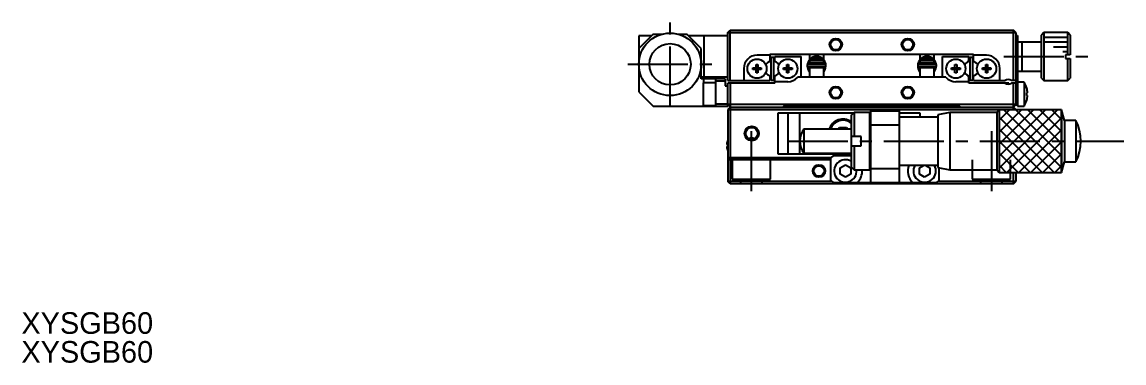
# Model space of a CAD drawing. Extents: x -27 to 394, y 3 to 263.
# Drawn here: x -26.6 to 202.8, y 2.9 to 73.9 of the extents above; entities that cross this region are included whole.
import ezdxf

# ---------------------------------------------------------------- set-up
doc = ezdxf.new("R2010")
doc.units = 0
doc.header["$LTSCALE"] = 10
doc.linetypes.add('CENTER', pattern=[2, 1.25, -0.25, 0.25, -0.25])
doc.linetypes.add('DASHED', pattern=[3.5, 2, -1.5])
doc.layers.get('0').update_dxf_attribs({"linetype": 'CONTINUOUS'})
doc.layers.add('CENTER', color=1, linetype='CENTER')
doc.styles.get("Standard").update_dxf_attribs({"font": 'FGP教科書体NT-M'})

msp = doc.modelspace()

# ---------------------------------------------------------------- linework, layer by layer
at = {"color": 7, "linetype": 'CONTINUOUS'}
for p, q in [((104.841275, 71.410007), (101.841275, 68.410007)), ((104.841275, 71.410007), (106.741279, 71.410007)), ((109.941271, 71.410007), (111.841275, 71.410007)), ((114.841275, 68.410007), (111.841275, 71.410007)), ((120.341275, 71.710007), (120.841275, 72.210007)), ((120.341275, 61.710007), (120.341275, 71.710007)), ((120.341275, 71.710007), (180.341275, 71.710007)), ((120.841275, 72.210007), (179.841275, 72.210007)), ((120.841275, 61.710007), (120.841275, 72.210007)), ((180.341275, 71.710007), (179.841275, 72.210007)), ((179.841275, 61.710007), (179.841275, 72.210007)), ((180.341275, 71.710007), (180.341275, 56.610007)), ((186.141275, 71.710007), (185.641275, 71.210007)), ((185.641275, 62.210007), (185.641275, 71.210007)), ((191.141275, 71.710007), (186.141275, 71.710007)), ((186.141275, 71.710007), (186.141275, 61.710007)), ((191.141275, 67.110007), (191.141275, 71.710007)), ((191.641275, 71.210007), (191.141275, 71.710007)), ((191.641275, 71.210007), (191.641275, 67.110007)), ((104.441275, 71.010007), (101.841275, 71.010007)), ((101.841275, 71.010007), (101.841275, 59.410007)), ((120.341275, 71.010007), (112.241275, 71.010007)), ((115.341275, 71.010007), (115.341275, 62.410007)), ((180.341275, 71.110007), (180.641275, 71.110007)), ((180.641275, 71.110007), (180.641275, 56.410007)), ((185.641275, 69.710007), (180.641275, 69.710007)), ((181.641275, 63.710007), (181.641275, 69.710007)), ((114.841275, 62.110007), (114.841275, 68.410007)), ((129.141275, 67.010007), (126.441275, 67.010007)), ((129.141275, 67.210007), (171.541275, 67.210007)), ((129.141275, 67.210007), (129.141275, 65.760813)), ((130.141275, 65.760813), (130.141275, 66.710007)), ((130.141275, 66.710007), (135.641275, 66.710007)), ((135.641275, 62.410007), (135.641275, 66.710007)), ((137.341275, 67.210007), (137.341275, 66.046432)), ((140.341275, 66.046066), (140.341275, 67.210007)), ((160.341275, 67.210007), (160.341275, 66.046432)), ((163.341275, 66.046066), (163.341275, 67.210007)), ((165.041275, 62.410007), (165.041275, 66.710007)), ((165.041275, 66.710007), (170.541275, 66.710007)), ((170.541275, 65.760813), (170.541275, 66.710007)), ((171.541275, 65.760813), (171.541275, 67.210007)), ((174.241275, 67.010007), (171.541275, 67.010007)), ((190.641275, 67.110007), (190.641275, 66.310007)), ((191.641275, 67.110007), (190.641275, 67.110007)), ((123.691275, 64.260007), (123.691275, 61.710007)), ((125.554914, 64.390007), (126.261275, 64.390007)), ((125.554914, 64.030007), (125.554914, 64.390007)), ((126.261275, 65.096369), (126.621275, 65.096369)), ((126.261275, 64.390007), (126.261275, 65.096369)), ((126.271648, 64.379635), (126.261275, 64.390007)), ((126.271648, 64.379635), (126.610903, 64.379635)), ((126.271648, 64.04038), (126.271648, 64.379635)), ((126.610903, 64.379635), (126.621275, 64.390007)), ((126.610903, 64.379635), (126.610903, 64.04038)), ((126.621275, 65.096369), (126.621275, 64.390007)), ((126.621275, 64.390007), (127.327637, 64.390007)), ((127.327637, 64.390007), (127.327637, 64.030007)), ((129.141275, 65.760813), (128.88118, 65.610647)), ((129.341275, 66.510007), (129.341275, 61.710007)), ((129.941275, 66.510007), (129.341275, 66.510007)), ((129.941275, 61.710007), (129.941275, 66.510007)), ((130.141275, 65.760813), (130.401371, 65.610647)), ((131.954914, 64.390007), (132.661275, 64.390007)), ((131.954914, 64.030007), (131.954914, 64.390007)), ((132.661275, 65.096369), (133.021275, 65.096369)), ((132.661275, 64.390007), (132.661275, 65.096369)), ((132.671648, 64.379635), (132.661275, 64.390007)), ((132.671648, 64.379635), (133.010903, 64.379635)), ((132.671648, 64.04038), (132.671648, 64.379635)), ((133.010903, 64.379635), (133.021275, 64.390007)), ((133.010903, 64.379635), (133.010903, 64.04038)), ((133.021275, 65.096369), (133.021275, 64.390007)), ((133.021275, 64.390007), (133.727637, 64.390007)), ((133.727637, 64.390007), (133.727637, 64.030007)), ((140.591275, 65.005007), (137.091275, 65.005007)), ((137.091275, 64.615007), (140.591275, 64.615007)), ((137.340163, 64.398199), (137.297586, 64.614965)), ((137.297909, 65.005063), (137.405721, 65.410168)), ((137.341275, 65.910007), (137.341275, 65.410007)), ((140.341275, 65.910007), (137.341275, 65.910007)), ((140.341275, 65.410007), (137.341275, 65.410007)), ((137.341275, 65.221844), (137.341275, 65.210007)), ((137.341275, 65.210007), (137.841275, 65.210007)), ((137.341275, 64.410007), (137.341275, 62.410007)), ((140.341275, 64.410007), (137.341275, 64.410007)), ((137.399274, 65.910007), (137.92842, 66.410007)), ((137.403448, 64.410033), (137.406982, 64.419849)), ((137.406982, 64.419849), (137.412696, 64.433807)), ((137.412696, 64.433807), (137.419108, 64.447456)), ((137.419108, 64.447456), (137.426202, 64.460761)), ((137.426202, 64.460761), (137.433956, 64.47369)), ((137.433956, 64.47369), (137.442349, 64.48621)), ((137.442349, 64.48621), (137.451359, 64.498291)), ((137.451359, 64.498291), (137.46096, 64.509904)), ((137.46096, 64.509904), (137.471126, 64.521021)), ((137.471126, 64.521021), (137.481831, 64.531616)), ((137.481831, 64.531616), (137.493047, 64.541664)), ((137.493047, 64.541664), (137.504744, 64.551143)), ((137.504744, 64.551143), (137.516892, 64.560031)), ((137.516892, 64.560031), (137.529461, 64.568308)), ((137.529461, 64.568308), (137.542419, 64.575955)), ((137.542419, 64.575955), (137.555733, 64.582957)), ((137.555733, 64.582957), (137.569372, 64.589298)), ((137.569372, 64.589298), (137.583302, 64.594965)), ((137.583302, 64.594965), (137.597488, 64.599945)), ((137.597488, 64.599945), (137.611898, 64.604228)), ((137.611898, 64.604228), (137.626496, 64.607805)), ((137.626496, 64.607805), (137.641248, 64.610669)), ((137.641248, 64.610669), (137.65612, 64.612814)), ((137.65612, 64.612814), (137.671075, 64.614236)), ((137.671075, 64.614236), (137.68608, 64.614932)), ((137.68608, 64.614932), (137.692775, 64.615007)), ((137.841275, 65.410007), (137.841275, 65.005007)), ((137.841275, 64.615007), (137.841275, 64.410007)), ((137.921175, 66.410007), (139.761376, 66.410007)), ((139.761376, 66.410007), (140.290522, 65.910007)), ((139.841275, 65.005007), (139.841275, 65.410007)), ((139.841275, 65.210007), (140.341275, 65.210007)), ((139.841275, 64.410007), (139.841275, 64.615007)), ((139.989776, 64.615007), (140.004001, 64.614674)), ((140.004001, 64.614674), (140.018981, 64.613614)), ((140.018981, 64.613614), (140.033891, 64.61183)), ((140.033891, 64.61183), (140.048694, 64.609327)), ((140.048694, 64.609327), (140.063358, 64.60611)), ((140.063358, 64.60611), (140.077846, 64.602185)), ((140.077846, 64.602185), (140.092125, 64.597563)), ((140.092125, 64.597563), (140.106162, 64.592252)), ((140.106162, 64.592252), (140.119923, 64.586264)), ((140.119923, 64.586264), (140.133374, 64.579613)), ((140.133374, 64.579613), (140.146485, 64.572313)), ((140.146485, 64.572313), (140.159222, 64.56438)), ((140.159222, 64.56438), (140.171556, 64.555831)), ((140.171556, 64.555831), (140.183455, 64.546686)), ((140.183455, 64.546686), (140.194889, 64.536965)), ((140.194889, 64.536965), (140.205831, 64.526689)), ((140.205831, 64.526689), (140.216251, 64.515882)), ((140.216251, 64.515882), (140.226124, 64.504569)), ((140.226124, 64.504569), (140.235423, 64.492776)), ((140.235423, 64.492776), (140.244123, 64.48053)), ((140.244123, 64.48053), (140.252201, 64.467861)), ((140.252201, 64.467861), (140.259635, 64.454798)), ((140.259635, 64.454798), (140.266404, 64.441374)), ((140.266404, 64.441374), (140.272489, 64.427621)), ((140.272489, 64.427621), (140.277873, 64.413574)), ((140.276495, 65.410162), (140.384957, 65.00503)), ((140.277873, 64.413574), (140.279104, 64.410029)), ((140.341275, 65.410007), (140.341275, 65.910007)), ((140.341275, 65.210007), (140.341275, 65.22168)), ((140.341275, 62.410007), (140.341275, 64.410007)), ((140.618592, 64.608896), (140.6149, 64.616555)), ((140.63252, 64.577549), (140.618592, 64.608896)), ((140.625906, 64.039086), (140.784931, 64.782418)), ((140.644862, 64.545559), (140.63252, 64.577549)), ((140.655589, 64.513004), (140.644862, 64.545559)), ((140.664675, 64.479964), (140.655589, 64.513004)), ((140.672097, 64.44652), (140.664675, 64.479964)), ((140.677839, 64.412754), (140.672097, 64.44652)), ((140.676499, 64.208036), (140.680992, 64.241991)), ((140.681886, 64.378748), (140.677839, 64.412754)), ((140.680992, 64.241991), (140.683781, 64.276123)), ((140.684229, 64.344585), (140.681886, 64.378748)), ((140.683781, 64.276123), (140.684861, 64.310349)), ((140.684861, 64.310349), (140.684229, 64.344585)), ((163.591275, 65.005007), (160.091275, 65.005007)), ((160.091275, 64.615007), (163.591275, 64.615007)), ((160.340163, 64.398199), (160.297586, 64.614965)), ((160.297909, 65.005063), (160.405721, 65.410168)), ((160.341275, 65.910007), (160.341275, 65.410007)), ((163.341275, 65.910007), (160.341275, 65.910007)), ((163.341275, 65.410007), (160.341275, 65.410007)), ((160.341275, 65.221844), (160.341275, 65.210007)), ((160.341275, 65.210007), (160.841275, 65.210007)), ((160.341275, 64.410007), (160.341275, 62.410007)), ((163.341275, 64.410007), (160.341275, 64.410007)), ((160.399274, 65.910007), (160.92842, 66.410007)), ((160.403448, 64.410033), (160.406982, 64.419849)), ((160.406982, 64.419849), (160.412696, 64.433807)), ((160.412696, 64.433807), (160.419108, 64.447456)), ((160.419108, 64.447456), (160.426202, 64.460761)), ((160.426202, 64.460761), (160.433956, 64.47369)), ((160.433956, 64.47369), (160.442349, 64.48621)), ((160.442349, 64.48621), (160.451359, 64.498291)), ((160.451359, 64.498291), (160.46096, 64.509904)), ((160.46096, 64.509904), (160.471126, 64.521021)), ((160.471126, 64.521021), (160.481831, 64.531616)), ((160.481831, 64.531616), (160.493047, 64.541664)), ((160.493047, 64.541664), (160.504744, 64.551143)), ((160.504744, 64.551143), (160.516892, 64.560031)), ((160.516892, 64.560031), (160.529461, 64.568308)), ((160.529461, 64.568308), (160.542419, 64.575955)), ((160.542419, 64.575955), (160.555733, 64.582957)), ((160.555733, 64.582957), (160.569372, 64.589298)), ((160.569372, 64.589298), (160.583302, 64.594965)), ((160.583302, 64.594965), (160.597488, 64.599945)), ((160.597488, 64.599945), (160.611898, 64.604228)), ((160.611898, 64.604228), (160.626496, 64.607805)), ((160.626496, 64.607805), (160.641248, 64.610669)), ((160.641248, 64.610669), (160.65612, 64.612814)), ((160.65612, 64.612814), (160.671075, 64.614236)), ((160.671075, 64.614236), (160.68608, 64.614932)), ((160.68608, 64.614932), (160.692775, 64.615007)), ((160.841275, 65.410007), (160.841275, 65.005007)), ((160.841275, 64.615007), (160.841275, 64.410007)), ((160.921175, 66.410007), (162.761376, 66.410007)), ((162.761376, 66.410007), (163.290522, 65.910007)), ((162.841275, 65.005007), (162.841275, 65.410007)), ((162.841275, 65.210007), (163.341275, 65.210007)), ((162.841275, 64.410007), (162.841275, 64.615007)), ((162.989776, 64.615007), (163.004001, 64.614674)), ((163.004001, 64.614674), (163.018981, 64.613614)), ((163.018981, 64.613614), (163.033891, 64.61183)), ((163.033891, 64.61183), (163.048694, 64.609327)), ((163.048694, 64.609327), (163.063358, 64.60611)), ((163.063358, 64.60611), (163.077846, 64.602185)), ((163.077846, 64.602185), (163.092125, 64.597563)), ((163.092125, 64.597563), (163.106162, 64.592252)), ((163.106162, 64.592252), (163.119923, 64.586264)), ((163.119923, 64.586264), (163.133374, 64.579613)), ((163.133374, 64.579613), (163.146485, 64.572313)), ((163.146485, 64.572313), (163.159222, 64.56438)), ((163.159222, 64.56438), (163.171556, 64.555831)), ((163.171556, 64.555831), (163.183455, 64.546686)), ((163.183455, 64.546686), (163.194889, 64.536965)), ((163.194889, 64.536965), (163.205831, 64.526689)), ((163.205831, 64.526689), (163.216251, 64.515882)), ((163.216251, 64.515882), (163.226124, 64.504569)), ((163.226124, 64.504569), (163.235423, 64.492776)), ((163.235423, 64.492776), (163.244123, 64.48053)), ((163.244123, 64.48053), (163.252201, 64.467861)), ((163.252201, 64.467861), (163.259635, 64.454798)), ((163.259635, 64.454798), (163.266404, 64.441374)), ((163.266404, 64.441374), (163.272489, 64.427621)), ((163.272489, 64.427621), (163.277873, 64.413574)), ((163.276495, 65.410162), (163.384957, 65.00503)), ((163.277873, 64.413574), (163.279104, 64.410029)), ((163.341275, 65.410007), (163.341275, 65.910007)), ((163.341275, 65.210007), (163.341275, 65.22168)), ((163.341275, 62.410007), (163.341275, 64.410007)), ((163.618592, 64.608896), (163.6149, 64.616555)), ((163.616039, 64.016615), (163.784931, 64.782418)), ((163.63252, 64.577549), (163.618592, 64.608896)), ((163.644862, 64.545559), (163.63252, 64.577549)), ((163.655589, 64.513004), (163.644862, 64.545559)), ((163.664675, 64.479964), (163.655589, 64.513004)), ((163.672097, 64.44652), (163.664675, 64.479964)), ((163.677839, 64.412754), (163.672097, 64.44652)), ((163.676499, 64.208036), (163.680992, 64.241991)), ((163.681886, 64.378748), (163.677839, 64.412754)), ((163.680992, 64.241991), (163.683781, 64.276123)), ((163.684229, 64.344585), (163.681886, 64.378748)), ((163.683781, 64.276123), (163.684861, 64.310349)), ((163.684861, 64.310349), (163.684229, 64.344585)), ((166.954914, 64.390007), (167.661275, 64.390007)), ((166.954914, 64.030007), (166.954914, 64.390007)), ((167.661275, 65.096369), (168.021275, 65.096369)), ((167.661275, 64.390007), (167.661275, 65.096369)), ((167.671648, 64.379635), (167.661275, 64.390007)), ((167.671648, 64.379635), (168.010903, 64.379635)), ((167.671648, 64.04038), (167.671648, 64.379635)), ((168.010903, 64.379635), (168.021275, 64.390007)), ((168.010903, 64.379635), (168.010903, 64.04038)), ((168.021275, 65.096369), (168.021275, 64.390007)), ((168.021275, 64.390007), (168.727637, 64.390007)), ((168.727637, 64.390007), (168.727637, 64.030007)), ((170.541275, 65.760813), (170.28118, 65.610647)), ((170.741275, 66.510007), (170.741275, 61.710007)), ((171.341275, 66.510007), (170.741275, 66.510007)), ((171.341275, 61.710007), (171.341275, 66.510007)), ((171.541275, 65.760813), (171.801371, 65.610647)), ((173.354914, 64.390007), (174.061275, 64.390007)), ((173.354914, 64.030007), (173.354914, 64.390007)), ((174.061275, 65.096369), (174.421275, 65.096369)), ((174.061275, 64.390007), (174.061275, 65.096369)), ((174.071648, 64.379635), (174.061275, 64.390007)), ((174.071648, 64.379635), (174.410903, 64.379635)), ((174.071648, 64.04038), (174.071648, 64.379635)), ((174.410903, 64.379635), (174.421275, 64.390007)), ((174.410903, 64.379635), (174.410903, 64.04038)), ((174.421275, 65.096369), (174.421275, 64.390007)), ((174.421275, 64.390007), (175.127637, 64.390007)), ((175.127637, 64.390007), (175.127637, 64.030007)), ((176.991275, 61.710007), (176.991275, 64.260007)), ((190.641275, 66.310007), (191.641275, 66.310007)), ((191.141275, 61.710007), (191.141275, 66.310007)), ((191.641275, 66.310007), (191.641275, 62.210007)), ((120.341275, 62.410007), (114.841275, 62.410007)), ((119.841275, 62.110007), (114.841275, 62.110007)), ((115.341275, 61.260007), (115.341275, 62.110007)), ((117.841275, 62.069744), (115.341275, 62.069744)), ((117.841275, 56.410007), (117.841275, 62.110007)), ((119.841275, 62.110007), (119.841275, 60.610007)), ((126.261275, 64.030007), (125.554914, 64.030007)), ((126.271648, 64.04038), (126.261275, 64.030007)), ((126.261275, 63.323646), (126.261275, 64.030007)), ((126.621275, 63.323646), (126.261275, 63.323646)), ((126.610903, 64.04038), (126.271648, 64.04038)), ((126.610903, 64.04038), (126.621275, 64.030007)), ((126.621275, 64.030007), (126.621275, 63.323646)), ((127.327637, 64.030007), (126.621275, 64.030007)), ((128.88118, 62.809368), (129.141275, 62.659202)), ((129.141275, 62.659202), (129.141275, 61.710007)), ((130.401371, 62.809368), (130.141275, 62.659202)), ((130.141275, 61.210007), (130.141275, 62.659202)), ((132.661275, 64.030007), (131.954914, 64.030007)), ((132.671648, 64.04038), (132.661275, 64.030007)), ((132.661275, 63.323646), (132.661275, 64.030007)), ((133.021275, 63.323646), (132.661275, 63.323646)), ((133.010903, 64.04038), (132.671648, 64.04038)), ((133.010903, 64.04038), (133.021275, 64.030007)), ((133.021275, 64.030007), (133.021275, 63.323646)), ((133.727637, 64.030007), (133.021275, 64.030007)), ((165.762213, 62.410007), (134.920338, 62.410007)), ((137.030235, 64.102981), (137.052835, 64.045476)), ((137.030837, 64.104265), (137.031137, 64.103336)), ((137.053079, 64.049367), (137.05255, 64.046827)), ((137.05255, 64.046827), (137.053314, 64.047147)), ((137.052835, 64.045476), (137.05255, 64.046827)), ((137.053258, 64.044747), (137.052835, 64.045476)), ((140.624938, 64.03682), (140.341251, 64.134965)), ((140.352915, 64.139346), (140.341275, 64.145495)), ((140.341398, 63.573976), (140.628857, 64.045921)), ((140.365168, 64.133088), (140.352915, 64.139346)), ((140.377956, 64.126761), (140.365168, 64.133088)), ((140.391199, 64.120405), (140.377956, 64.126761)), ((140.404813, 64.114059), (140.391199, 64.120405)), ((140.418714, 64.107764), (140.404813, 64.114059)), ((140.432815, 64.101559), (140.418714, 64.107764)), ((140.447025, 64.095483), (140.432815, 64.101559)), ((140.461257, 64.089574), (140.447025, 64.095483)), ((140.47542, 64.083869), (140.461257, 64.089574)), ((140.489427, 64.078405), (140.47542, 64.083869)), ((140.503188, 64.073215), (140.489427, 64.078405)), ((140.516618, 64.068331), (140.503188, 64.073215)), ((140.529631, 64.063786), (140.516618, 64.068331)), ((140.542147, 64.059607), (140.529631, 64.063786)), ((140.554087, 64.055821), (140.542147, 64.059607)), ((140.565375, 64.05245), (140.554087, 64.055821)), ((140.575941, 64.049518), (140.565375, 64.05245)), ((140.585718, 64.047041), (140.575941, 64.049518)), ((140.594646, 64.045035), (140.585718, 64.047041)), ((140.602667, 64.043514), (140.594646, 64.045035)), ((140.609732, 64.042486), (140.602667, 64.043514)), ((140.615795, 64.041959), (140.609732, 64.042486)), ((140.62082, 64.041935), (140.615795, 64.041959)), ((140.616039, 64.016615), (140.625906, 64.039086)), ((140.624775, 64.042414), (140.62082, 64.041935)), ((140.624361, 64.042511), (140.624938, 64.03682)), ((140.627633, 64.043394), (140.624775, 64.042414)), ((140.629379, 64.044868), (140.627633, 64.043394)), ((140.63, 64.046827), (140.629379, 64.044868)), ((140.629715, 64.045476), (140.641769, 64.075643)), ((140.641769, 64.075643), (140.652928, 64.108063)), ((140.652928, 64.108063), (140.662451, 64.14099)), ((140.662451, 64.14099), (140.670314, 64.174341)), ((140.670314, 64.174341), (140.676499, 64.208036)), ((160.030235, 64.102981), (160.052835, 64.045476)), ((160.030837, 64.104265), (160.031137, 64.103336)), ((160.053079, 64.049367), (160.05255, 64.046827)), ((160.05255, 64.046827), (160.053314, 64.047147)), ((160.052835, 64.045476), (160.05255, 64.046827)), ((160.053258, 64.044747), (160.052835, 64.045476)), ((163.624938, 64.03682), (163.341251, 64.134965)), ((163.352915, 64.139346), (163.341275, 64.145495)), ((163.341398, 63.573976), (163.628857, 64.045921)), ((163.365168, 64.133088), (163.352915, 64.139346)), ((163.377956, 64.126761), (163.365168, 64.133088)), ((163.391199, 64.120405), (163.377956, 64.126761)), ((163.404813, 64.114059), (163.391199, 64.120405)), ((163.418714, 64.107764), (163.404813, 64.114059)), ((163.432815, 64.101559), (163.418714, 64.107764)), ((163.447025, 64.095483), (163.432815, 64.101559)), ((163.461257, 64.089574), (163.447025, 64.095483)), ((163.47542, 64.083869), (163.461257, 64.089574)), ((163.489427, 64.078405), (163.47542, 64.083869)), ((163.503188, 64.073215), (163.489427, 64.078405)), ((163.516618, 64.068331), (163.503188, 64.073215)), ((163.529631, 64.063786), (163.516618, 64.068331)), ((163.542147, 64.059607), (163.529631, 64.063786)), ((163.554087, 64.055821), (163.542147, 64.059607)), ((163.565375, 64.05245), (163.554087, 64.055821)), ((163.575941, 64.049518), (163.565375, 64.05245)), ((163.585718, 64.047041), (163.575941, 64.049518)), ((163.594646, 64.045035), (163.585718, 64.047041)), ((163.602667, 64.043514), (163.594646, 64.045035)), ((163.609732, 64.042486), (163.602667, 64.043514)), ((163.615795, 64.041959), (163.609732, 64.042486)), ((163.62082, 64.041935), (163.615795, 64.041959)), ((163.624775, 64.042414), (163.62082, 64.041935)), ((163.624361, 64.042511), (163.624938, 64.03682)), ((163.627633, 64.043394), (163.624775, 64.042414)), ((163.629379, 64.044868), (163.627633, 64.043394)), ((163.63, 64.046827), (163.629379, 64.044868)), ((163.629715, 64.045476), (163.641769, 64.075643)), ((163.641769, 64.075643), (163.652928, 64.108063)), ((163.652928, 64.108063), (163.662451, 64.14099)), ((163.662451, 64.14099), (163.670314, 64.174341)), ((163.670314, 64.174341), (163.676499, 64.208036)), ((167.661275, 64.030007), (166.954914, 64.030007)), ((167.671648, 64.04038), (167.661275, 64.030007)), ((167.661275, 63.323646), (167.661275, 64.030007)), ((168.021275, 63.323646), (167.661275, 63.323646)), ((168.010903, 64.04038), (167.671648, 64.04038)), ((168.010903, 64.04038), (168.021275, 64.030007)), ((168.021275, 64.030007), (168.021275, 63.323646)), ((168.727637, 64.030007), (168.021275, 64.030007)), ((170.28118, 62.809368), (170.541275, 62.659202)), ((170.541275, 61.210007), (170.541275, 62.659202)), ((171.801371, 62.809368), (171.541275, 62.659202)), ((171.541275, 61.710007), (171.541275, 62.659202)), ((174.061275, 64.030007), (173.354914, 64.030007)), ((174.071648, 64.04038), (174.061275, 64.030007)), ((174.061275, 63.323646), (174.061275, 64.030007)), ((174.421275, 63.323646), (174.061275, 63.323646)), ((174.410903, 64.04038), (174.071648, 64.04038)), ((174.410903, 64.04038), (174.421275, 64.030007)), ((174.421275, 64.030007), (174.421275, 63.323646)), ((175.127637, 64.030007), (174.421275, 64.030007)), ((180.641275, 63.710007), (185.641275, 63.710007)), ((185.641275, 62.210007), (186.141275, 61.710007)), ((191.141275, 61.710007), (191.641275, 62.210007)), ((117.841275, 61.260007), (115.241275, 61.260007)), ((115.241275, 61.260007), (115.241275, 56.560007)), ((119.841275, 61.610007), (117.841275, 61.610007)), ((119.841275, 60.610007), (120.341275, 60.610007)), ((120.341275, 61.710007), (129.141275, 61.710007)), ((130.141275, 61.210007), (120.341275, 61.210007)), ((120.341275, 56.410007), (120.341275, 61.210007)), ((120.841275, 61.210007), (120.841275, 45.710007)), ((129.941275, 61.710007), (129.341275, 61.710007)), ((132.841275, 61.460007), (130.141275, 61.460007)), ((170.541275, 61.460007), (167.841275, 61.460007)), ((178.841275, 61.210007), (170.541275, 61.210007)), ((171.341275, 61.710007), (170.741275, 61.710007)), ((171.541275, 61.710007), (178.079838, 61.710007)), ((178.841275, 60.96502), (178.841275, 61.210007)), ((180.341275, 61.710007), (179.402713, 61.710007)), ((180.341275, 61.210007), (179.402713, 61.210007)), ((179.841275, 55.610006), (179.841275, 61.210007)), ((182.032933, 61.410007), (180.641275, 61.410007)), ((182.032933, 61.410007), (182.032933, 56.410007)), ((182.603856, 60.168597), (182.610711, 60.17194)), ((186.141275, 61.710007), (191.141275, 61.710007)), ((101.841275, 59.410007), (104.841275, 56.410007)), ((182.603856, 59.170007), (182.776228, 59.170007)), ((182.603856, 58.650007), (182.603856, 59.170007)), ((182.776228, 58.650007), (182.603856, 58.650007)), ((182.610711, 57.648074), (182.603856, 57.651418)), ((104.841275, 56.410007), (120.341275, 56.410007)), ((115.241275, 56.560007), (117.841275, 56.560007)), ((115.341275, 56.410007), (115.341275, 56.560007)), ((115.341275, 56.479186), (117.841275, 56.479186)), ((117.841275, 56.910007), (120.341275, 56.910007)), ((120.841275, 56.210007), (120.341275, 56.710007)), ((180.341275, 56.710007), (120.341275, 56.710007)), ((120.841275, 56.210007), (120.341275, 55.710007)), ((120.341275, 55.710007), (120.341275, 40.710007)), ((120.341275, 55.710007), (180.341275, 55.710007)), ((120.841275, 56.210007), (179.841275, 56.210007)), ((131.841275, 56.210007), (132.191275, 56.560007)), ((132.191275, 56.560007), (168.491275, 56.560007)), ((146.641275, 55.110007), (146.141275, 54.610007)), ((146.641275, 55.110007), (146.641275, 50.110007)), ((149.941275, 55.110007), (146.641275, 55.110007)), ((150.141275, 54.910007), (149.941275, 55.110007)), ((149.941275, 43.110007), (149.941275, 55.110007)), ((150.141275, 55.410007), (156.041275, 55.410007)), ((150.141275, 40.410007), (150.141275, 55.410007)), ((156.041275, 55.410007), (156.041275, 40.410007)), ((166.591274, 55.110003), (164.091275, 54.610004)), ((166.591274, 55.110003), (166.591274, 43.110011)), ((176.341279, 55.110003), (166.591274, 55.110003)), ((168.491275, 56.560007), (168.841275, 56.210007)), ((176.841281, 55.610006), (176.341279, 55.110003)), ((176.341279, 55.110003), (176.341279, 43.110011)), ((176.841281, 55.610006), (176.841281, 42.610008)), ((189.841282, 55.610006), (176.841281, 55.610006)), ((189.841282, 55.610006), (176.841281, 55.610006)), ((176.841281, 55.610006), (176.841281, 42.610008)), ((180.341275, 56.710007), (179.841275, 56.210007)), ((180.341275, 55.710007), (179.841275, 56.210007)), ((180.641275, 56.610007), (180.341275, 56.610007)), ((180.341275, 55.710007), (180.341275, 55.610006)), ((180.641275, 56.410007), (182.032933, 56.410007)), ((189.841282, 55.610006), (189.841282, 42.610008)), ((190.43077, 53.410007), (189.841282, 55.610006)), ((189.841282, 42.610008), (189.841282, 55.610006)), ((130.841275, 46.410007), (130.841275, 55.010007)), ((130.841275, 55.010007), (146.541275, 55.010007)), ((132.841275, 55.010007), (132.841275, 46.410007)), ((135.341275, 46.410007), (135.341275, 55.010007)), ((146.041275, 53.860007), (146.041275, 44.360007)), ((146.141275, 53.860007), (146.041275, 53.860007)), ((146.141275, 50.110007), (146.141275, 54.610007)), ((150.041275, 55.010007), (150.141275, 55.010007)), ((156.041275, 55.010007), (160.341275, 55.010007)), ((164.091275, 54.110007), (156.041275, 54.110007)), ((160.341275, 55.010007), (160.341275, 54.110007)), ((164.091275, 54.610004), (164.091275, 43.61001)), ((190.43077, 53.410007), (190.43077, 44.810007)), ((192.841281, 53.410007), (190.43077, 53.410007)), ((192.841281, 53.410007), (192.841281, 44.810007)), ((136.218784, 51.610003), (136.218784, 46.610011)), ((146.041275, 51.610003), (136.218784, 51.610003)), ((143.417513, 51.610003), (143.619588, 51.960007)), ((143.619588, 51.960007), (145.062963, 51.960007)), ((145.062963, 51.960007), (145.265038, 51.610003)), ((156.041275, 52.410007), (150.141275, 52.410007)), ((120.151416, 48.390007), (120.271754, 48.390007)), ((120.267131, 49.098623), (120.271754, 49.096369)), ((120.271754, 48.390007), (120.271754, 48.030007)), ((124.653889, 49.665977), (124.767748, 49.692057)), ((125.886342, 49.696667), (126.028662, 49.665977)), ((148.141275, 50.110007), (146.141275, 50.110007)), ((148.141275, 48.110007), (148.141275, 50.110007)), ((120.271754, 48.030007), (120.151416, 48.030007)), ((120.271754, 47.323646), (120.267131, 47.321391)), ((146.041275, 46.410007), (130.841275, 46.410007)), ((136.218784, 46.610011), (146.041275, 46.610011)), ((142.341275, 46.110007), (141.841275, 45.610007)), ((142.341275, 46.110007), (146.041275, 46.110007)), ((146.141275, 43.610007), (146.141275, 48.110007)), ((146.141275, 48.110007), (148.141275, 48.110007)), ((146.641275, 48.110007), (146.641275, 43.110007)), ((120.341275, 45.710007), (141.941275, 45.710007)), ((121.741275, 45.460007), (120.341275, 45.460007)), ((141.841275, 45.210007), (120.341275, 45.210007)), ((120.841275, 45.210007), (120.841275, 40.210007)), ((121.741275, 45.460007), (121.741275, 45.710007)), ((141.841275, 40.910007), (141.841275, 45.610007)), ((143.741275, 43.545093), (144.841275, 44.180178)), ((144.841275, 44.180178), (145.941275, 43.545093)), ((146.041275, 44.360007), (146.141275, 44.360007)), ((146.141275, 43.610007), (146.641275, 43.110007)), ((156.041275, 44.110007), (164.091275, 44.110007)), ((160.241275, 43.545093), (161.219736, 44.110007)), ((161.462814, 44.110007), (162.441275, 43.545093)), ((164.091275, 43.61001), (166.591274, 43.110011)), ((189.841282, 42.610008), (190.43077, 44.810007)), ((190.43077, 44.810007), (192.841281, 44.810007)), ((143.741275, 42.274922), (143.741275, 43.545093)), ((144.841275, 41.639837), (143.741275, 42.274922)), ((145.941275, 42.274922), (144.841275, 41.639837)), ((145.941275, 43.545093), (145.941275, 42.274922)), ((146.641275, 43.110007), (149.941275, 43.110007)), ((149.941275, 43.110007), (150.141275, 43.310007)), ((150.141275, 43.410007), (156.041275, 43.410007)), ((160.241275, 42.274922), (160.241275, 43.545093)), ((161.341275, 41.639837), (160.241275, 42.274922)), ((162.441275, 42.274922), (161.341275, 41.639837)), ((162.441275, 43.545093), (162.441275, 42.274922)), ((164.341275, 40.910007), (164.341275, 43.560011)), ((166.591274, 43.110011), (176.341279, 43.110011)), ((176.341279, 43.110011), (176.841281, 42.610008)), ((176.841281, 42.610008), (189.841282, 42.610008)), ((176.841281, 42.610008), (189.841282, 42.610008)), ((179.841275, 40.210007), (179.841275, 42.610008)), ((180.341275, 42.610008), (180.341275, 40.710007)), ((120.841275, 40.210007), (120.341275, 40.710007)), ((142.041275, 40.710007), (120.341275, 40.710007)), ((179.841275, 40.210007), (120.841275, 40.210007)), ((141.841275, 40.910007), (142.341275, 40.410007)), ((163.841275, 40.410007), (142.341275, 40.410007)), ((147.359431, 40.479186), (147.388803, 40.410007)), ((158.793748, 40.410007), (158.82312, 40.479186)), ((163.841275, 40.410007), (164.341275, 40.910007)), ((180.341275, 40.710007), (164.141275, 40.710007)), ((179.841275, 40.210007), (180.341275, 40.710007))]:
    msp.add_line(p, q, dxfattribs=at)
at = {"color": 3, "linetype": 'CONTINUOUS'}
for p, q in [((191.141275, 70.710007), (186.141275, 70.710007)), ((191.141275, 69.710007), (186.141275, 69.710007)), ((191.141275, 68.710007), (188.141275, 68.710007)), ((191.141275, 67.710007), (190.141275, 67.710007)), ((176.841281, 53.472553), (178.978735, 55.610006)), ((176.841281, 50.972553), (181.478735, 55.610006)), ((176.841281, 48.472553), (183.978735, 55.610006)), ((176.841281, 45.972553), (186.478735, 55.610006)), ((176.841281, 43.472553), (188.978735, 55.610006)), ((177.838707, 55.610006), (189.841282, 43.607431)), ((180.338707, 55.610006), (189.841282, 46.107431)), ((182.838707, 55.610006), (189.841282, 48.607431)), ((185.338707, 55.610006), (189.841282, 51.107431)), ((187.838707, 55.610006), (189.841282, 53.607431)), ((176.841281, 54.107432), (188.338705, 42.610008)), ((178.478737, 42.610008), (189.841282, 53.972554)), ((176.841281, 51.607432), (185.838705, 42.610008)), ((180.978737, 42.610008), (189.841282, 51.472554)), ((176.841281, 49.107432), (183.338705, 42.610008)), ((183.478737, 42.610008), (189.841282, 48.972554)), ((176.841281, 46.607432), (180.838705, 42.610008)), ((185.978737, 42.610008), (189.841282, 46.472554)), ((176.841281, 44.107432), (178.338705, 42.610008)), ((188.478737, 42.610008), (189.841282, 43.972554))]:
    msp.add_line(p, q, dxfattribs=at)
at = {"color": 3, "linetype": 'DASHED'}
for p, q in [((121.241275, 45.210007), (121.241275, 41.210007)), ((129.241275, 41.210007), (129.241275, 45.210007)), ((171.241275, 45.210007), (171.241275, 41.210007)), ((179.241275, 41.210007), (179.241275, 45.210007)), ((121.241275, 41.210007), (129.241275, 41.210007)), ((122.991275, 41.210007), (122.991275, 40.210007)), ((127.491275, 40.210007), (127.491275, 41.210007)), ((171.241275, 41.210007), (179.241275, 41.210007)), ((172.991275, 41.210007), (172.991275, 40.210007)), ((177.491275, 40.210007), (177.491275, 41.210007))]:
    msp.add_line(p, q, dxfattribs=at)
at = {"color": 7, "linetype": 'CONTINUOUS'}
for centre, radius in [((108.341275, 65.110007), 6.499999), ((108.341275, 65.110007), 4.3), ((142.841275, 69.210007), 1.075), ((157.841275, 69.210007), 1.075), ((126.441275, 64.210007), 2), ((132.841275, 64.210007), 2), ((167.841275, 64.210007), 2), ((174.241275, 64.210007), 2), ((142.841275, 59.210007), 1.075), ((157.841275, 59.210007), 1.075), ((125.341275, 50.710007), 1.25), ((139.341275, 42.910007), 1.075)]:
    msp.add_circle(centre, radius, dxfattribs=at)
at = {"color": 3, "linetype": 'CONTINUOUS'}
for centre, radius in [((142.841275, 69.210007), 1.3), ((157.841275, 69.210007), 1.3), ((142.841275, 59.210007), 1.3), ((157.841275, 59.210007), 1.3), ((125.341275, 50.710007), 1.5), ((139.341275, 42.910007), 1.3)]:
    msp.add_circle(centre, radius, dxfattribs=at)
at = {"color": 7, "linetype": 'CONTINUOUS'}
for centre, radius, start, end in [((126.441275, 64.260007), 2.75, 90, 180), ((138.84132, 64.810056), 1.943868, 0.672315, 179.257985), ((161.84132, 64.810056), 1.943868, 0.672315, 179.257985), ((174.241275, 64.260007), 2.75, 0, 90), ((129.75618, 64.095103), 1.75, 120, 148.118467), ((129.641274, 64.210007), 1.5875, 100.893016, 149.566737), ((129.641274, 64.210007), 1.5875, 30.433182, 79.10691), ((129.526371, 64.095103), 1.75, 31.881533, 60), ((137.091275, 64.810007), 0.195, 90, 270), ((138.846347, 64.81172), 1.94898, 180.774434, 219.429122), ((140.591275, 64.810007), 0.195, 270, 90), ((160.091275, 64.810007), 0.195, 90, 270), ((161.846347, 64.81172), 1.94898, 180.774434, 219.429122), ((163.591275, 64.810007), 0.195, 270, 90), ((171.15618, 64.095103), 1.75, 120, 148.118467), ((171.041274, 64.210007), 1.5875, 100.893016, 149.566737), ((171.041274, 64.210007), 1.5875, 30.433182, 79.10691), ((170.926371, 64.095103), 1.75, 31.881533, 60), ((129.75618, 64.324912), 1.75, 211.881533, 240), ((129.641274, 64.210007), 1.5875, 210.433263, 259.106984), ((129.641274, 64.210007), 1.5875, 280.89309, 329.566818), ((129.526371, 64.324912), 1.75, 300, 328.118467), ((132.841275, 64.210007), 2.75, 270, 319.114807), ((167.841275, 64.210007), 2.75, 220.885193, 270), ((171.15618, 64.324912), 1.75, 211.881533, 240), ((171.041274, 64.210007), 1.5875, 210.433263, 259.106984), ((171.041274, 64.210007), 1.5875, 280.89309, 329.566818), ((170.926371, 64.324912), 1.75, 300, 328.118467), ((178.741275, 60.960007), 1, 48.590378, 131.409622), ((178.741275, 61.960007), 1, 228.590378, 311.409622), ((178.291275, 58.910007), 4.5, 16.285843, 33.748989), ((178.291275, 58.910007), 4.492483, 3.317816, 16.26943), ((178.291275, 58.910007), 4.5, 326.251011, 343.714157), ((178.291275, 58.910007), 4.492483, 343.73057, 356.682184), ((144.341275, 50.710007), 3, 55.481892, 162.542477), ((144.341275, 50.710007), 2.75, 51.816518, 160.896764), ((184.096281, 49.110007), 9.745001, 333.816209, 26.183791), ((139.34128, 49.110007), 3.999997, 141.317811, 218.682189), ((123.341275, 48.210007), 3.194933, 163.893288, 176.770291), ((123.341275, 48.210007), 3.2, 159.635865, 163.877467), ((125.352202, 43.590199), 6.129784, 85.0009915, 95.47126572), ((123.341275, 48.210007), 3.194933, 183.229709, 196.106712), ((123.341275, 48.210007), 3.2, 196.122533, 200.364135), ((144.841275, 42.910007), 2.35, 59.293644, 4.882142), ((161.341275, 42.910007), 3.5, 160.314945, 223.989014), ((161.341275, 42.910007), 2.35, 149.293644, 30.706356), ((144.841275, 42.910007), 3.5, 316.010986, 3.275829)]:
    msp.add_arc(centre, radius, start, end, dxfattribs=at)
at = {"layer": 'CENTER', "color": 1, "linetype": 'CENTER'}
for p, q in [((108.341275, 56.310009), (108.341275, 73.910006)), ((177.841279, 66.710007), (197.841279, 66.710007)), ((99.541277, 65.110007), (117.141274, 65.110007)), ((125.241275, 51.210007), (125.241275, 36.210007)), ((175.241275, 51.210007), (175.241275, 36.210007)), ((132.841279, 49.110007), (202.841279, 49.110007))]:
    msp.add_line(p, q, dxfattribs=at)

# ---------------------------------------------------------------- texts
at = {"color": 7}
for p in [(-26.717925, 9.004503), (-26.717925, 3.004503)]:
    msp.add_text('XYSGB60', height=4.5, dxfattribs=at).set_placement(p)

doc.saveas('drawing.dxf')
